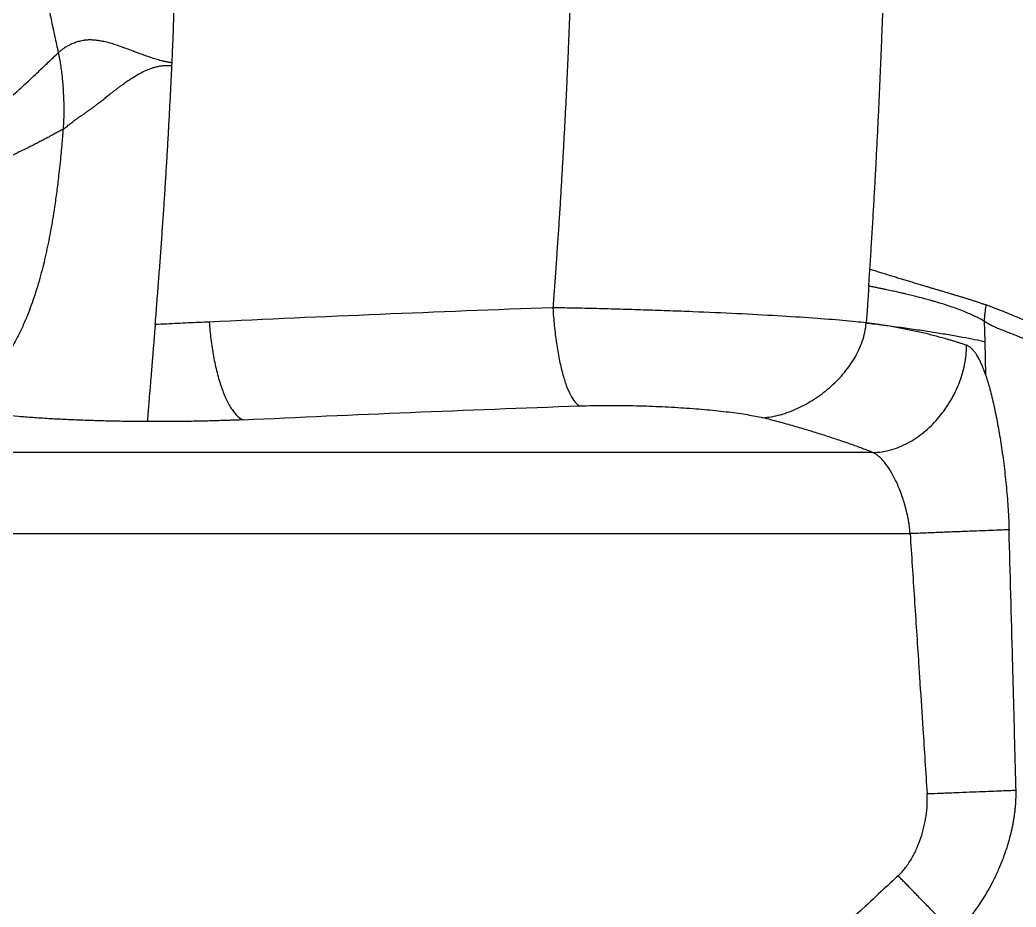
# Model space of a CAD drawing. Extents: x 525 to 613, y 487 to 635.
# Drawn here: x 583.06 to 601.28, y 525.22 to 541.45 of the extents above; entities that cross this region are included whole.
import ezdxf

# ---------------------------------------------------------------- set-up
doc = ezdxf.new("R2010")
doc.units = 0
doc.header["$MEASUREMENT"] = 0
doc.layers.add('1', color=4, linetype='Continuous')
doc.layers.add('STD TEST', color=3, linetype='Continuous')

# ---------------------------------------------------------------- blocks, each defined once
blk = doc.blocks.new('2023 VANGUARD')
at = {"layer": '1', "color": 3, "linetype": 'Continuous', "lineweight": 25}
for p, q in [((16.883, -52.083), (16.886, -52.031)), ((29.576, -56.786), (29.575, -56.785)), ((31.735, -56.755), (31.744, -57.129)), ((31.744, -57.129), (31.76, -57.736)), ((29.693, -59.154), (11.146, -59.154)), ((11.146, -60.639), (30.379, -60.639))]:
    blk.add_line(p, q, dxfattribs=at)
for points, knots in [([(24.041, -37.571), (24.044, -37.631), (24.051, -37.751), (24.06, -37.932), (24.07, -38.112), (24.079, -38.293), (24.088, -38.474), (24.096, -38.655), (24.105, -38.837), (24.113, -39.018), (24.121, -39.2), (24.129, -39.381), (24.137, -39.563), (24.144, -39.745), (24.151, -39.927), (24.158, -40.109), (24.165, -40.291), (24.172, -40.474), (24.178, -40.656), (24.184, -40.839), (24.19, -41.021), (24.195, -41.204), (24.201, -41.387), (24.206, -41.57), (24.211, -41.753), (24.216, -41.937), (24.22, -42.12), (24.232, -42.64), (24.248, -43.497), (24.26, -44.689), (24.262, -45.88), (24.255, -47.068), (24.238, -48.256), (24.211, -49.443), (24.175, -50.631), (24.139, -51.536), (24.112, -52.157), (24.096, -52.495), (24.08, -52.832), (24.062, -53.169), (24.044, -53.505), (24.025, -53.841), (24.006, -54.176), (23.986, -54.511), (23.965, -54.845), (23.943, -55.179), (23.92, -55.512), (23.897, -55.845), (23.873, -56.177), (23.856, -56.398), (23.848, -56.508)], [0, 0, 0, 0, 0.0095539, 0.0191126, 0.0286759, 0.038244, 0.0478168, 0.0573943, 0.0669765, 0.0765635, 0.0861552, 0.0957517, 0.105353, 0.1149591, 0.1245699, 0.1341856, 0.143806, 0.1534313, 0.1630614, 0.1726963, 0.1823361, 0.1919807, 0.2016301, 0.2112845, 0.2209437, 0.2306078, 0.2402767, 0.2499506, 0.3128887, 0.3757073, 0.4384087, 0.5009951, 0.5635237, 0.6261221, 0.6887925, 0.7515371, 0.7694122, 0.7872674, 0.8051029, 0.8229185, 0.8407144, 0.8584907, 0.8762474, 0.8939845, 0.9117021, 0.9294003, 0.9470792, 0.9647387, 0.9823789, 1, 1, 1, 1]), ([(14.137, -47.312), (14.137, -47.334), (14.138, -47.377), (14.139, -47.441), (14.141, -47.506), (14.143, -47.571), (14.145, -47.636), (14.148, -47.701), (14.152, -47.767), (14.157, -47.859), (14.164, -47.976), (14.175, -48.122), (14.189, -48.272), (14.207, -48.461), (14.233, -48.697), (14.269, -48.979), (14.312, -49.279), (14.36, -49.587), (14.41, -49.882), (14.459, -50.156), (14.508, -50.414), (14.559, -50.677), (14.615, -50.952), (14.675, -51.244), (14.739, -51.543), (14.784, -51.746), (14.806, -51.846)], [0, 0, 0, 0, 0.014005, 0.02806, 0.042164, 0.056318, 0.070523, 0.08478, 0.09909, 0.113453, 0.144783, 0.176154, 0.208827, 0.242913, 0.300094, 0.364167, 0.428595, 0.498252, 0.567664, 0.624507, 0.680249, 0.738731, 0.799955, 0.863914, 0.933259, 1, 1, 1, 1]), ([(16.898, -51.753), (16.9, -51.721), (16.902, -51.655), (16.906, -51.556), (16.91, -51.457), (16.914, -51.328), (16.918, -51.174), (16.922, -50.919), (16.923, -50.608), (16.917, -50.288), (16.907, -50.037), (16.897, -49.845), (16.884, -49.658), (16.87, -49.498), (16.857, -49.365), (16.846, -49.257), (16.833, -49.149), (16.819, -49.041), (16.804, -48.933), (16.788, -48.826), (16.776, -48.754), (16.77, -48.719)], [0, 0, 0, 0, 0.031607, 0.065613, 0.097396, 0.129147, 0.193147, 0.250002, 0.380199, 0.499998, 0.565312, 0.627757, 0.68998, 0.749999, 0.785786, 0.821549, 0.857285, 0.892994, 0.92868, 0.964346, 1, 1, 1, 1]), ([(29.643, -55.801), (29.647, -55.74), (29.655, -55.618), (29.667, -55.436), (29.678, -55.253), (29.69, -55.069), (29.701, -54.885), (29.712, -54.701), (29.722, -54.517), (29.733, -54.332), (29.743, -54.147), (29.753, -53.961), (29.763, -53.775), (29.772, -53.589), (29.782, -53.402), (29.791, -53.215), (29.8, -53.028), (29.809, -52.84), (29.818, -52.652), (29.826, -52.464), (29.834, -52.275), (29.842, -52.086), (29.85, -51.897), (29.858, -51.707), (29.865, -51.517), (29.872, -51.327), (29.879, -51.136), (29.886, -50.945), (29.892, -50.753), (29.898, -50.562), (29.902, -50.434), (29.904, -50.37)], [0, 0, 0, 0, 0.033689, 0.067435, 0.101238, 0.135097, 0.169012, 0.202985, 0.237014, 0.271099, 0.305242, 0.339441, 0.373696, 0.408009, 0.442377, 0.476803, 0.511285, 0.545824, 0.58042, 0.615073, 0.649782, 0.684548, 0.719371, 0.75425, 0.789187, 0.82418, 0.85923, 0.894337, 0.929501, 0.964722, 1, 1, 1, 1]), ([(15.372, -51.612), (15.367, -51.612), (15.357, -51.612), (15.341, -51.613), (15.326, -51.614), (15.31, -51.615), (15.295, -51.617), (15.27, -51.621), (15.235, -51.627), (15.179, -51.64), (15.11, -51.662), (15.036, -51.693), (14.967, -51.728), (14.918, -51.757), (14.885, -51.781), (14.864, -51.796), (14.844, -51.812), (14.824, -51.829), (14.812, -51.84), (14.806, -51.846)], [0, 0, 0, 0, 0.020035, 0.0403778, 0.0610371, 0.082021, 0.1033377, 0.1249951, 0.1855211, 0.2500095, 0.3693005, 0.5000136, 0.6211776, 0.7500143, 0.7966432, 0.8449219, 0.8948832, 0.9465627, 1, 1, 1, 1]), ([(16.886, -52.031), (16.88, -52.03), (16.869, -52.028), (16.852, -52.026), (16.835, -52.023), (16.817, -52.02), (16.8, -52.016), (16.782, -52.013), (16.764, -52.009), (16.745, -52.005), (16.726, -52.001), (16.707, -51.996), (16.679, -51.989), (16.639, -51.978), (16.59, -51.964), (16.54, -51.948), (16.475, -51.927), (16.393, -51.898), (16.313, -51.869), (16.249, -51.845), (16.201, -51.828), (16.154, -51.81), (16.089, -51.785), (16.01, -51.756), (15.915, -51.723), (15.825, -51.693), (15.731, -51.665), (15.64, -51.643), (15.568, -51.629), (15.518, -51.621), (15.487, -51.617), (15.457, -51.614), (15.428, -51.613), (15.4, -51.611), (15.381, -51.612), (15.372, -51.612)], [0, 0, 0, 0, 0.010647, 0.021425, 0.032338, 0.043388, 0.054578, 0.065912, 0.077393, 0.089022, 0.100804, 0.11274, 0.124834, 0.15532, 0.187416, 0.217584, 0.250009, 0.312478, 0.374959, 0.406306, 0.437483, 0.468157, 0.500004, 0.566946, 0.62502, 0.689803, 0.750011, 0.814998, 0.875104, 0.896909, 0.918299, 0.939287, 0.95989, 0.980122, 1, 1, 1, 1]), ([(13.358, -53.049), (13.364, -53.046), (13.377, -53.04), (13.397, -53.031), (13.417, -53.021), (13.437, -53.011), (13.456, -53.001), (13.476, -52.99), (13.497, -52.979), (13.517, -52.967), (13.561, -52.94), (13.63, -52.896), (13.728, -52.826), (13.835, -52.742), (13.953, -52.642), (14.088, -52.523), (14.216, -52.404), (14.337, -52.291), (14.437, -52.197), (14.533, -52.105), (14.625, -52.018), (14.715, -51.933), (14.775, -51.875), (14.806, -51.846)], [0, 0, 0, 0, 0.012977, 0.026069, 0.039279, 0.052605, 0.06605, 0.079614, 0.093297, 0.1071, 0.121024, 0.184499, 0.250004, 0.325896, 0.409204, 0.499991, 0.608595, 0.67684, 0.75, 0.815093, 0.875021, 0.938234, 1, 1, 1, 1]), ([(14.806, -51.846), (14.808, -51.855), (14.812, -51.875), (14.818, -51.904), (14.824, -51.934), (14.834, -51.987), (14.847, -52.069), (14.862, -52.174), (14.874, -52.278), (14.886, -52.399), (14.896, -52.543), (14.904, -52.723), (14.906, -52.874), (14.905, -52.998), (14.903, -53.072), (14.9, -53.138), (14.897, -53.191), (14.894, -53.226), (14.893, -53.243)], [0, 0, 0, 0, 0.020707, 0.042073, 0.064096, 0.086774, 0.15735, 0.240087, 0.313625, 0.381181, 0.498355, 0.622059, 0.766105, 0.820503, 0.887299, 0.924821, 0.962386, 1, 1, 1, 1]), ([(16.886, -52.031), (16.888, -51.981), (16.892, -51.889), (16.896, -51.796), (16.898, -51.753)], [0, 0, 0, 0, 0.533726, 1, 1, 1, 1]), ([(15.211, -53.007), (15.216, -53.004), (15.226, -52.998), (15.24, -52.988), (15.255, -52.978), (15.27, -52.968), (15.285, -52.958), (15.301, -52.947), (15.318, -52.935), (15.334, -52.923), (15.351, -52.911), (15.369, -52.898), (15.387, -52.885), (15.405, -52.872), (15.424, -52.858), (15.443, -52.844), (15.462, -52.829), (15.482, -52.814), (15.502, -52.798), (15.523, -52.782), (15.544, -52.766), (15.58, -52.738), (15.629, -52.699), (15.692, -52.649), (15.747, -52.606), (15.794, -52.569), (15.833, -52.538), (15.873, -52.508), (15.913, -52.478), (15.965, -52.439), (16.027, -52.394), (16.097, -52.346), (16.179, -52.292), (16.274, -52.234), (16.371, -52.184), (16.45, -52.15), (16.512, -52.127), (16.572, -52.108), (16.623, -52.096), (16.664, -52.088), (16.697, -52.083), (16.729, -52.08), (16.76, -52.078), (16.792, -52.077), (16.823, -52.077), (16.853, -52.079), (16.873, -52.082), (16.883, -52.083)], [0, 0, 0, 0, 0.010606, 0.021402, 0.03239, 0.043572, 0.054948, 0.066521, 0.078293, 0.090263, 0.102435, 0.114809, 0.127387, 0.140171, 0.153161, 0.16636, 0.179768, 0.193387, 0.207218, 0.221262, 0.23552, 0.249994, 0.292796, 0.334479, 0.375092, 0.399994, 0.424929, 0.449901, 0.474916, 0.499976, 0.54651, 0.588192, 0.624998, 0.691244, 0.750078, 0.783488, 0.815379, 0.845832, 0.874945, 0.891117, 0.907084, 0.922871, 0.938503, 0.954006, 0.969406, 0.984728, 1, 1, 1, 1]), ([(16.577, -56.815), (16.582, -56.756), (16.592, -56.639), (16.606, -56.463), (16.619, -56.288), (16.633, -56.115), (16.646, -55.943), (16.659, -55.773), (16.672, -55.603), (16.684, -55.435), (16.696, -55.268), (16.707, -55.103), (16.719, -54.939), (16.73, -54.776), (16.741, -54.614), (16.755, -54.395), (16.773, -54.116), (16.793, -53.779), (16.813, -53.44), (16.832, -53.102), (16.85, -52.762), (16.867, -52.423), (16.878, -52.196), (16.883, -52.083)], [0, 0, 0, 0, 0.0375668, 0.0748484, 0.1118447, 0.1485558, 0.1849816, 0.2211222, 0.2569777, 0.292548, 0.3278331, 0.3628332, 0.3975482, 0.4319782, 0.4661232, 0.4999832, 0.5712311, 0.6425393, 0.7139081, 0.7853381, 0.8568298, 0.9283836, 1, 1, 1, 1]), ([(14.893, -53.243), (14.895, -53.242), (14.898, -53.24), (14.904, -53.237), (14.91, -53.233), (14.917, -53.228), (14.924, -53.223), (14.931, -53.218), (14.939, -53.212), (14.947, -53.206), (14.963, -53.194), (14.989, -53.172), (15.026, -53.142), (15.068, -53.109), (15.107, -53.079), (15.143, -53.053), (15.169, -53.035), (15.191, -53.02), (15.205, -53.011), (15.211, -53.007)], [0, 0, 0, 0, 0.024706, 0.050168, 0.076391, 0.103382, 0.131144, 0.159681, 0.188998, 0.219099, 0.249986, 0.366082, 0.500009, 0.603436, 0.749954, 0.827849, 0.895422, 0.952778, 1, 1, 1, 1]), ([(14.893, -53.243), (14.891, -53.271), (14.886, -53.329), (14.879, -53.42), (14.87, -53.52), (14.862, -53.616), (14.843, -53.81), (14.817, -54.062), (14.778, -54.382), (14.74, -54.648), (14.701, -54.897), (14.662, -55.12), (14.621, -55.331), (14.578, -55.528), (14.533, -55.722), (14.464, -55.99), (14.385, -56.253), (14.295, -56.51), (14.22, -56.702), (14.135, -56.896), (14.045, -57.075), (13.96, -57.226), (13.874, -57.363), (13.781, -57.495), (13.682, -57.619), (13.581, -57.73), (13.435, -57.869), (13.235, -58.019), (13.007, -58.133), (12.817, -58.196), (12.666, -58.231), (12.537, -58.248), (12.443, -58.255), (12.396, -58.256), (12.371, -58.257), (12.358, -58.257), (12.351, -58.257), (12.348, -58.257)], [0, 0, 0, 0, 0.013614, 0.028447, 0.044506, 0.062605, 0.075647, 0.139822, 0.186901, 0.233484, 0.271242, 0.310292, 0.344523, 0.376572, 0.408926, 0.442058, 0.512194, 0.543559, 0.575357, 0.6132, 0.647147, 0.673455, 0.698373, 0.726245, 0.752095, 0.776344, 0.799463, 0.850632, 0.898039, 0.922947, 0.947916, 0.973436, 0.986637, 0.993348, 0.99673, 0.99842, 1, 1, 1, 1]), ([(14.893, -53.243), (14.865, -53.259), (14.813, -53.287), (14.741, -53.327), (14.682, -53.359), (14.635, -53.384), (14.601, -53.403), (14.555, -53.427), (14.492, -53.46), (14.411, -53.502), (14.332, -53.543), (14.262, -53.578), (14.183, -53.617), (14.075, -53.669), (13.959, -53.725), (13.855, -53.776), (13.784, -53.812), (13.719, -53.844), (13.663, -53.874), (13.59, -53.912), (13.502, -53.963), (13.399, -54.028), (13.3, -54.095), (13.203, -54.169), (13.105, -54.25), (13.02, -54.326), (12.939, -54.403), (12.865, -54.473), (12.789, -54.546), (12.718, -54.61), (12.652, -54.669), (12.58, -54.728), (12.518, -54.778), (12.474, -54.811), (12.447, -54.831), (12.433, -54.841), (12.424, -54.848)], [0, 0, 0, 0, 0.033221, 0.061485, 0.084794, 0.103148, 0.116551, 0.125002, 0.157697, 0.189427, 0.220194, 0.25, 0.271279, 0.312946, 0.375001, 0.40568, 0.43352, 0.45852, 0.480682, 0.500006, 0.543671, 0.585331, 0.624998, 0.664715, 0.70638, 0.750001, 0.77483, 0.812499, 0.847785, 0.874999, 0.904179, 0.934014, 0.966124, 0.98284, 0.988485, 1, 1, 1, 1]), ([(29.643, -55.801), (29.658, -55.806), (29.688, -55.815), (29.732, -55.829), (29.777, -55.843), (29.821, -55.857), (29.865, -55.871), (29.909, -55.884), (29.953, -55.898), (29.997, -55.912), (30.041, -55.925), (30.085, -55.939), (30.129, -55.952), (30.173, -55.965), (30.216, -55.979), (30.26, -55.992), (30.303, -56.005), (30.346, -56.018), (30.389, -56.031), (30.432, -56.044), (30.475, -56.057), (30.518, -56.07), (30.56, -56.083), (30.602, -56.095), (30.653, -56.11), (30.711, -56.128), (30.777, -56.148), (30.844, -56.167), (30.911, -56.187), (30.977, -56.207), (31.044, -56.227), (31.111, -56.247), (31.177, -56.267), (31.244, -56.287), (31.31, -56.307), (31.376, -56.327), (31.419, -56.341), (31.441, -56.347)], [0, 0, 0, 0, 0.020098, 0.040343, 0.060737, 0.081278, 0.101968, 0.122806, 0.143793, 0.164929, 0.186214, 0.207648, 0.229231, 0.250964, 0.272848, 0.294881, 0.317065, 0.3394, 0.361886, 0.384524, 0.407314, 0.430256, 0.453351, 0.476598, 0.5, 0.537275, 0.575343, 0.614204, 0.653861, 0.694315, 0.735568, 0.777623, 0.820482, 0.864147, 0.90862, 0.953904, 1, 1, 1, 1]), ([(29.614, -56.246), (29.613, -56.258), (29.612, -56.27), (29.611, -56.29), (29.61, -56.298), (29.61, -56.307)], [0.19850951, 0.19850951, 0.19850951, 0.19850951, 0.25, 0.25, 0.28881213, 0.28881213, 0.28881213, 0.28881213]), ([(29.623, -56.113), (29.623, -56.114), (29.623, -56.115), (29.623, -56.116), (29.622, -56.117), (29.622, -56.12), (29.622, -56.122), (29.622, -56.127), (29.622, -56.13), (29.621, -56.141), (29.62, -56.148), (29.619, -56.169), (29.618, -56.183), (29.616, -56.213), (29.615, -56.23), (29.614, -56.246)], [0, 0, 0, 0, 0.0039062, 0.0039062, 0.0078125, 0.0078125, 0.015625, 0.015625, 0.03125, 0.03125, 0.0625, 0.0625, 0.125, 0.125, 0.1985095, 0.1985095, 0.1985095, 0.1985095]), ([(31.735, -56.755), (31.729, -56.752), (31.712, -56.742), (31.68, -56.723), (31.631, -56.697), (31.561, -56.662), (31.471, -56.621), (31.322, -56.558), (31.113, -56.482), (30.909, -56.419), (30.757, -56.375), (30.65, -56.345), (30.496, -56.305), (30.363, -56.272), (30.27, -56.25), (30.234, -56.242), (30.195, -56.233), (30.153, -56.223), (30.107, -56.213), (30.059, -56.202), (30.006, -56.191), (29.951, -56.179), (29.892, -56.167), (29.83, -56.154), (29.764, -56.141), (29.695, -56.127), (29.647, -56.118), (29.623, -56.113)], [0, 0, 0, 0, 0.012087, 0.033567, 0.064821, 0.106338, 0.163661, 0.224738, 0.359931, 0.497893, 0.526808, 0.576252, 0.645902, 0.734855, 0.748433, 0.763264, 0.779328, 0.796599, 0.815051, 0.834651, 0.85536, 0.877136, 0.899927, 0.923678, 0.948323, 0.973791, 1, 1, 1, 1]), ([(29.61, -56.307), (29.606, -56.355), (29.603, -56.402), (29.596, -56.505), (29.592, -56.561), (29.586, -56.645), (29.584, -56.673), (29.581, -56.715), (29.58, -56.73), (29.578, -56.751), (29.578, -56.758), (29.577, -56.768), (29.577, -56.772), (29.576, -56.777), (29.576, -56.779), (29.576, -56.781), (29.576, -56.782), (29.576, -56.784), (29.576, -56.785), (29.576, -56.786), (29.576, -56.786), (29.576, -56.786), (29.576, -56.786)], [0.2888121, 0.2888121, 0.2888121, 0.2888121, 0.5, 0.5, 0.75, 0.75, 0.875, 0.875, 0.9375, 0.9375, 0.96875, 0.96875, 0.984375, 0.984375, 0.9921875, 0.9921875, 0.9960938, 0.9960938, 1, 1, 1, 1.0000426, 1.0000426, 1.0000426, 1.0000426]), ([(31.441, -56.347), (31.45, -56.35), (31.469, -56.356), (31.497, -56.365), (31.527, -56.375), (31.558, -56.385), (31.597, -56.397), (31.645, -56.414), (31.705, -56.435), (31.745, -56.449), (31.767, -56.457)], [0, 0, 0, 0, 0.080052, 0.163896, 0.251535, 0.342972, 0.438209, 0.605249, 0.7925, 1, 1, 1, 1]), ([(31.767, -56.457), (31.765, -56.468), (31.76, -56.499), (31.752, -56.545), (31.746, -56.592), (31.742, -56.628), (31.739, -56.658), (31.737, -56.683), (31.735, -56.708), (31.734, -56.732), (31.735, -56.748), (31.735, -56.755)], [0, 0, 0, 0, 0.108722, 0.316656, 0.463088, 0.588709, 0.675185, 0.760205, 0.843104, 0.923241, 1, 1, 1, 1]), ([(32.855, -56.864), (32.816, -56.854), (32.777, -56.844), (32.699, -56.821), (32.66, -56.807), (32.54, -56.764), (32.457, -56.731), (32.325, -56.677), (32.279, -56.658), (32.186, -56.62), (32.138, -56.6), (32.038, -56.56), (31.986, -56.54), (31.879, -56.499), (31.824, -56.478), (31.767, -56.457)], [0, 0, 0, 0, 0.125, 0.125, 0.25, 0.25, 0.5, 0.5, 0.625, 0.625, 0.75, 0.75, 0.875, 0.875, 1, 1, 1, 1]), ([(23.848, -56.508), (23.854, -56.62), (23.863, -56.73), (23.885, -56.946), (23.898, -57.052), (23.927, -57.255), (23.961, -57.451), (24.022, -57.712), (24.092, -57.935), (24.169, -58.112), (24.251, -58.239), (24.307, -58.288), (24.334, -58.303)], [0, 0, 0, 0, 0.125, 0.125, 0.25, 0.25, 0.375, 0.5, 0.625, 0.75, 0.875, 1, 1, 1, 1]), ([(29.574, -56.785), (29.514, -56.778), (29.383, -56.764), (29.078, -56.735), (28.62, -56.699), (27.963, -56.657), (27.22, -56.617), (26.546, -56.587), (25.987, -56.566), (25.56, -56.551), (25.129, -56.538), (24.698, -56.526), (24.269, -56.516), (23.988, -56.511), (23.848, -56.508)], [0.0005736, 0.0005736, 0.0005736, 0.0005736, 0.0625, 0.125, 0.25, 0.375, 0.5, 0.625, 0.6875, 0.75, 0.8125, 0.875, 0.9375, 1, 1, 1, 1]), ([(16.577, -56.815), (16.576, -56.826), (16.574, -56.851), (16.571, -56.891), (16.567, -56.938), (16.563, -56.992), (16.558, -57.051), (16.552, -57.121), (16.546, -57.197), (16.54, -57.274), (16.534, -57.345), (16.528, -57.415), (16.523, -57.485), (16.517, -57.554), (16.511, -57.626), (16.506, -57.685), (16.501, -57.755), (16.493, -57.844), (16.48, -58.002), (16.469, -58.136), (16.461, -58.24), (16.456, -58.294), (16.453, -58.341), (16.449, -58.385), (16.446, -58.42), (16.443, -58.456), (16.441, -58.488), (16.439, -58.512), (16.437, -58.53), (16.436, -58.543), (16.435, -58.555), (16.434, -58.566), (16.433, -58.576), (16.433, -58.584), (16.432, -58.588), (16.432, -58.59)], [0, 0, 0, 0, 0.013704, 0.030187, 0.049415, 0.071389, 0.096139, 0.123653, 0.159163, 0.192253, 0.22299, 0.25145, 0.283365, 0.316279, 0.34596, 0.381358, 0.399241, 0.446411, 0.511156, 0.638709, 0.666592, 0.701243, 0.742296, 0.762747, 0.795412, 0.82475, 0.85335, 0.882747, 0.898898, 0.915258, 0.931817, 0.948571, 0.965519, 0.982661, 1, 1, 1, 1]), ([(17.564, -56.769), (17.501, -56.772), (17.374, -56.778), (17.181, -56.787), (16.984, -56.796), (16.782, -56.806), (16.646, -56.812), (16.577, -56.815)], [0, 0, 0, 0, 0.19052, 0.38578, 0.585781, 0.790521, 1, 1, 1, 1]), ([(17.564, -56.769), (17.572, -56.872), (17.582, -56.977), (17.608, -57.188), (17.624, -57.293), (17.662, -57.498), (17.684, -57.599), (17.733, -57.79), (17.76, -57.88), (17.818, -58.047), (17.849, -58.124), (17.914, -58.26), (17.947, -58.319), (18.016, -58.418), (18.05, -58.459), (18.119, -58.522), (18.153, -58.544), (18.186, -58.557)], [0, 0, 0, 0, 0.125, 0.125, 0.25, 0.25, 0.375, 0.375, 0.5, 0.5, 0.625, 0.625, 0.75, 0.75, 0.875, 0.875, 1, 1, 1, 1]), ([(27.684, -58.519), (27.737, -58.516), (27.845, -58.503), (28.007, -58.466), (28.168, -58.414), (28.326, -58.348), (28.479, -58.271), (28.677, -58.151), (28.909, -57.977), (29.116, -57.771), (29.261, -57.588), (29.358, -57.443), (29.441, -57.289), (29.508, -57.127), (29.555, -56.959), (29.572, -56.843), (29.576, -56.786)], [0, 0, 0, 0, 0.0625, 0.125, 0.1875, 0.25, 0.3125, 0.375, 0.5, 0.625, 0.6875, 0.75, 0.8125, 0.875, 0.9375, 0.9999897, 0.9999897, 0.9999897, 0.9999897]), ([(31.41, -57.195), (31.4, -57.192), (31.38, -57.185), (31.351, -57.175), (31.321, -57.165), (31.291, -57.155), (31.261, -57.146), (31.231, -57.136), (31.2, -57.127), (31.17, -57.118), (31.139, -57.108), (31.109, -57.099), (31.078, -57.09), (31.048, -57.082), (30.957, -57.056), (30.804, -57.015), (30.578, -56.96), (30.346, -56.91), (30.141, -56.871), (29.975, -56.842), (29.867, -56.825), (29.779, -56.812), (29.711, -56.803), (29.644, -56.794), (29.599, -56.788), (29.576, -56.786)], [0, 0, 0, 0, 0.019906, 0.039727, 0.059455, 0.079082, 0.098601, 0.118003, 0.137282, 0.15643, 0.175443, 0.194312, 0.213032, 0.231597, 0.250003, 0.378013, 0.500004, 0.6294, 0.750001, 0.81386, 0.875006, 0.906913, 0.938401, 0.96944, 1, 1, 1, 1]), ([(29.576, -56.786), (29.577, -56.786), (29.578, -56.786), (29.579, -56.786), (29.58, -56.786), (29.582, -56.786), (29.584, -56.787), (29.589, -56.787), (29.592, -56.787), (29.602, -56.789), (29.609, -56.789), (29.628, -56.792), (29.641, -56.793), (29.681, -56.798), (29.707, -56.801), (29.786, -56.811), (29.838, -56.818), (29.996, -56.838), (30.101, -56.852), (30.309, -56.88), (30.515, -56.909), (30.712, -56.939), (30.903, -56.969), (31.088, -57), (31.257, -57.029), (31.416, -57.059), (31.564, -57.088), (31.689, -57.115), (31.744, -57.129)], [0, 0, 0, 0, 0.0009377, 0.0009377, 0.0019143, 0.0019143, 0.0038674, 0.0038674, 0.0077736, 0.0077736, 0.0155861, 0.0155861, 0.0312111, 0.0312111, 0.0624611, 0.0624611, 0.1249611, 0.1249611, 0.2499611, 0.2499611, 0.3749611, 0.4999611, 0.4999611, 0.6249611, 0.7499611, 0.7499611, 0.8749611, 0.9999611, 0.9999611, 0.9999611, 0.9999611]), ([(31.735, -56.755), (31.735, -56.756), (31.737, -56.756), (31.74, -56.758), (31.744, -56.761), (31.754, -56.767), (31.773, -56.778), (31.8, -56.793), (31.832, -56.811), (31.866, -56.829), (31.897, -56.845), (31.939, -56.864), (31.984, -56.884), (32.035, -56.904), (32.08, -56.921), (32.124, -56.938), (32.182, -56.96), (32.253, -56.988), (32.328, -57.018), (32.398, -57.046), (32.47, -57.075), (32.535, -57.101), (32.604, -57.129), (32.671, -57.156), (32.75, -57.188), (32.801, -57.208), (32.827, -57.218)], [0, 0, 0, 0, 0.001573, 0.003125, 0.00625, 0.0125, 0.025, 0.050001, 0.075002, 0.100003, 0.128575, 0.150003, 0.200001, 0.2375, 0.274998, 0.312497, 0.349997, 0.424999, 0.499999, 0.555469, 0.624997, 0.70751, 0.749996, 0.833335, 0.916669, 1, 1, 1, 1]), ([(29.693, -59.154), (29.752, -59.154), (29.871, -59.145), (30.046, -59.106), (30.214, -59.045), (30.374, -58.965), (30.524, -58.869), (30.711, -58.722), (30.919, -58.508), (31.125, -58.216), (31.283, -57.895), (31.369, -57.609), (31.405, -57.373), (31.41, -57.254), (31.41, -57.195), (31.41, -57.195), (31.41, -57.195), (31.41, -57.195)], [0, 0, 0, 0, 0.0625, 0.125, 0.1875, 0.25, 0.3125, 0.375, 0.5, 0.625, 0.75, 0.875, 0.9375, 1, 1, 1, 1.000001, 1.000001, 1.000001, 1.000001]), ([(31.76, -57.736), (31.758, -57.732), (31.755, -57.723), (31.751, -57.71), (31.746, -57.696), (31.741, -57.681), (31.735, -57.665), (31.729, -57.649), (31.721, -57.626), (31.71, -57.599), (31.697, -57.567), (31.675, -57.516), (31.643, -57.449), (31.609, -57.39), (31.584, -57.352), (31.569, -57.329), (31.553, -57.309), (31.538, -57.29), (31.522, -57.273), (31.506, -57.257), (31.49, -57.243), (31.474, -57.23), (31.458, -57.219), (31.442, -57.209), (31.426, -57.201), (31.415, -57.197), (31.41, -57.195)], [0, 0, 0, 0, 0.014385, 0.029916, 0.046599, 0.064443, 0.083455, 0.103642, 0.125013, 0.166982, 0.208646, 0.250018, 0.376357, 0.499989, 0.543394, 0.586425, 0.629098, 0.671429, 0.713438, 0.75514, 0.796556, 0.837704, 0.878602, 0.919271, 0.95973, 1, 1, 1, 1]), ([(31.76, -57.736), (31.762, -57.743), (31.767, -57.758), (31.774, -57.781), (31.781, -57.803), (31.788, -57.827), (31.796, -57.85), (31.803, -57.874), (31.81, -57.899), (31.817, -57.924), (31.824, -57.949), (31.831, -57.974), (31.848, -58.038), (31.875, -58.144), (31.911, -58.297), (31.945, -58.458), (31.978, -58.626), (32.009, -58.799), (32.038, -58.979), (32.065, -59.164), (32.091, -59.355), (32.114, -59.549), (32.135, -59.748), (32.153, -59.95), (32.165, -60.106), (32.172, -60.214), (32.175, -60.274), (32.178, -60.333), (32.181, -60.392), (32.183, -60.451), (32.186, -60.51), (32.187, -60.548), (32.187, -60.568)], [0, 0, 0, 0, 0.0112128, 0.0224506, 0.0337151, 0.0450077, 0.0563299, 0.0676833, 0.0790693, 0.0904896, 0.1019455, 0.1134388, 0.1249707, 0.187051, 0.249996, 0.3125047, 0.3750284, 0.4375478, 0.5000357, 0.5628597, 0.6250488, 0.6878994, 0.7500182, 0.8131428, 0.8750084, 0.8931958, 0.9112576, 0.9292025, 0.9470398, 0.9647788, 0.982429, 1, 1, 1, 1]), ([(16.432, -58.59), (16.418, -58.59), (16.389, -58.59), (16.346, -58.59), (16.302, -58.59), (16.259, -58.589), (16.215, -58.589), (16.171, -58.588), (16.092, -58.587), (15.974, -58.586), (15.823, -58.583), (15.669, -58.579), (15.518, -58.575), (15.365, -58.57), (15.215, -58.565), (15.066, -58.559), (14.87, -58.55), (14.625, -58.537), (14.344, -58.518), (13.982, -58.491), (13.647, -58.46), (13.329, -58.423), (13.138, -58.398), (12.991, -58.377), (12.885, -58.361), (12.788, -58.345), (12.703, -58.33), (12.634, -58.317), (12.578, -58.307), (12.526, -58.296), (12.477, -58.286), (12.431, -58.276), (12.388, -58.266), (12.361, -58.26), (12.348, -58.257)], [0, 0, 0, 0, 0.008737, 0.017502, 0.026294, 0.035113, 0.043959, 0.052831, 0.061729, 0.092331, 0.124404, 0.154242, 0.186788, 0.218016, 0.249392, 0.280812, 0.312132, 0.374592, 0.439903, 0.499719, 0.624639, 0.683864, 0.749541, 0.783218, 0.81218, 0.845137, 0.87492, 0.894851, 0.91409, 0.93264, 0.950502, 0.967679, 0.984176, 1, 1, 1, 1]), ([(24.334, -58.303), (24.414, -58.3), (24.575, -58.296), (24.82, -58.293), (25.066, -58.294), (25.31, -58.298), (25.552, -58.304), (25.867, -58.317), (26.248, -58.338), (26.677, -58.372), (27.07, -58.413), (27.358, -58.454), (27.557, -58.49), (27.644, -58.509), (27.684, -58.519)], [0, 0, 0, 0, 0.0625, 0.125, 0.1875, 0.25, 0.3125, 0.375, 0.5, 0.625, 0.75, 0.875, 0.9375, 1, 1, 1, 1]), ([(18.186, -58.557), (18.174, -58.558), (18.152, -58.559), (18.117, -58.56), (18.083, -58.562), (18.048, -58.563), (18.012, -58.565), (17.977, -58.566), (17.941, -58.567), (17.904, -58.569), (17.837, -58.571), (17.739, -58.574), (17.606, -58.578), (17.468, -58.581), (17.336, -58.584), (17.211, -58.586), (17.096, -58.587), (16.983, -58.589), (16.872, -58.59), (16.761, -58.59), (16.662, -58.591), (16.577, -58.591), (16.504, -58.591), (16.456, -58.59), (16.432, -58.59)], [0, 0, 0, 0, 0.020166, 0.040456, 0.060872, 0.081417, 0.102092, 0.122901, 0.143846, 0.164928, 0.18615, 0.26001, 0.335941, 0.414695, 0.495009, 0.561388, 0.627083, 0.68987, 0.753015, 0.815592, 0.877255, 0.919153, 0.960067, 1, 1, 1, 1]), ([(30.379, -60.639), (30.378, -60.632), (30.377, -60.617), (30.375, -60.595), (30.373, -60.572), (30.371, -60.549), (30.368, -60.526), (30.365, -60.503), (30.362, -60.48), (30.359, -60.456), (30.355, -60.432), (30.351, -60.409), (30.347, -60.385), (30.336, -60.325), (30.314, -60.227), (30.28, -60.098), (30.24, -59.972), (30.198, -59.856), (30.151, -59.744), (30.087, -59.606), (30.018, -59.484), (29.949, -59.382), (29.903, -59.325), (29.868, -59.285), (29.841, -59.258), (29.817, -59.235), (29.793, -59.215), (29.773, -59.199), (29.755, -59.187), (29.738, -59.176), (29.722, -59.167), (29.707, -59.16), (29.698, -59.156), (29.693, -59.154)], [0, 0, 0, 0, 0.009829, 0.019761, 0.029798, 0.039942, 0.050193, 0.060552, 0.071021, 0.0816, 0.092291, 0.103094, 0.11401, 0.12504, 0.185491, 0.250033, 0.310442, 0.37503, 0.435201, 0.500028, 0.624924, 0.687427, 0.749932, 0.785433, 0.812448, 0.84533, 0.874964, 0.898185, 0.920452, 0.941766, 0.962128, 0.981539, 1, 1, 1, 1]), ([(32.187, -60.568), (32.164, -60.569), (32.134, -60.57), (32.056, -60.573), (32.008, -60.575), (31.897, -60.579), (31.833, -60.582), (31.691, -60.587), (31.612, -60.591), (31.443, -60.597), (31.353, -60.601), (31.166, -60.608), (31.069, -60.612), (30.871, -60.62), (30.771, -60.624), (30.573, -60.632), (30.475, -60.635), (30.379, -60.639)], [0, 0, 0, 0, 0.125, 0.125, 0.25, 0.25, 0.375, 0.375, 0.5, 0.5, 0.625, 0.625, 0.75, 0.75, 0.875, 0.875, 1, 1, 1, 1]), ([(30.379, -60.639), (30.392, -60.837), (30.418, -61.233), (30.457, -61.828), (30.496, -62.422), (30.53, -62.938), (30.569, -63.533), (30.62, -64.325), (30.664, -64.997), (30.689, -65.393)], [0, 0, 0, 0, 0.125005, 0.250008, 0.375009, 0.500008, 0.575987, 0.750004, 1, 1, 1, 1]), ([(32.315, -65.329), (32.305, -64.933), (32.295, -64.536), (32.274, -63.743), (32.263, -63.346), (32.231, -62.156), (32.21, -61.362), (32.187, -60.568)], [0, 0, 0, 0, 0.25, 0.25, 0.5, 0.5, 1, 1, 1, 1]), ([(30.689, -65.393), (30.774, -65.39), (30.86, -65.386), (31.035, -65.38), (31.123, -65.376), (31.296, -65.369), (31.382, -65.366), (31.547, -65.359), (31.627, -65.356), (31.777, -65.35), (31.848, -65.348), (31.977, -65.343), (32.036, -65.34), (32.139, -65.336), (32.184, -65.334), (32.26, -65.331), (32.291, -65.33), (32.315, -65.329)], [0, 0, 0, 0, 0.125, 0.125, 0.25, 0.25, 0.375, 0.375, 0.5, 0.5, 0.625, 0.625, 0.75, 0.75, 0.875, 0.875, 1, 1, 1, 1]), ([(31.185, -67.967), (31.192, -67.96), (31.208, -67.946), (31.23, -67.924), (31.253, -67.902), (31.276, -67.879), (31.298, -67.856), (31.321, -67.832), (31.344, -67.807), (31.367, -67.781), (31.39, -67.755), (31.414, -67.728), (31.437, -67.701), (31.46, -67.673), (31.483, -67.644), (31.506, -67.614), (31.53, -67.584), (31.553, -67.553), (31.576, -67.522), (31.599, -67.489), (31.622, -67.456), (31.669, -67.387), (31.741, -67.277), (31.833, -67.118), (31.924, -66.943), (32.007, -66.763), (32.088, -66.563), (32.153, -66.374), (32.205, -66.192), (32.237, -66.063), (32.258, -65.961), (32.271, -65.888), (32.283, -65.817), (32.293, -65.748), (32.301, -65.682), (32.307, -65.617), (32.311, -65.555), (32.314, -65.495), (32.316, -65.438), (32.317, -65.383), (32.316, -65.347), (32.315, -65.329)], [0, 0, 0, 0, 0.010417, 0.021014, 0.03179, 0.042743, 0.053873, 0.065177, 0.076658, 0.088315, 0.10015, 0.112164, 0.124359, 0.136735, 0.149295, 0.162037, 0.174965, 0.188078, 0.201376, 0.214862, 0.228535, 0.242396, 0.300107, 0.362424, 0.429321, 0.500777, 0.565019, 0.649078, 0.703836, 0.758615, 0.784609, 0.809784, 0.834144, 0.857692, 0.880431, 0.902363, 0.923493, 0.943822, 0.96335, 0.982077, 1, 1, 1, 1]), ([(31.665, -68.597), (31.687, -68.572), (31.731, -68.523), (31.797, -68.449), (31.862, -68.376), (31.927, -68.304), (31.992, -68.232), (32.056, -68.161), (32.12, -68.09), (32.182, -68.02), (32.245, -67.95), (32.306, -67.881), (32.469, -67.695), (32.729, -67.393), (33.052, -66.987), (33.353, -66.566), (33.544, -66.252), (33.661, -66.022), (33.715, -65.906), (33.777, -65.756), (33.824, -65.619), (33.854, -65.509), (33.869, -65.442), (33.881, -65.382), (33.89, -65.328), (33.896, -65.281), (33.899, -65.252), (33.901, -65.238)], [0, 0, 0, 0, 0.02433, 0.048489, 0.072466, 0.096258, 0.119863, 0.143281, 0.166509, 0.189548, 0.2124, 0.235065, 0.257545, 0.39383, 0.527083, 0.637674, 0.772813, 0.795858, 0.827169, 0.866777, 0.914826, 0.933338, 0.950134, 0.965211, 0.978558, 0.990161, 1, 1, 1, 1]), ([(30.159, -66.895), (30.184, -66.872), (30.232, -66.823), (30.319, -66.718), (30.413, -66.575), (30.505, -66.392), (30.579, -66.2), (30.635, -66.003), (30.674, -65.802), (30.691, -65.632), (30.694, -65.495), (30.692, -65.427), (30.689, -65.393)], [0, 0, 0, 0, 0.0624991, 0.1249991, 0.2499991, 0.3749991, 0.4999991, 0.6249991, 0.7499991, 0.8749991, 0.9374991, 0.9999991, 0.9999991, 0.9999991, 0.9999991]), ([(30.159, -66.895), (30.072, -66.975), (29.854, -67.178), (29.419, -67.582), (28.633, -68.311), (27.76, -69.119), (26.885, -69.924), (26.355, -70.408), (25.915, -70.809), (25.566, -71.125), (25.217, -71.441), (24.996, -71.64), (24.904, -71.724)], [0, 0, 0, 0, 0.049598, 0.125, 0.250001, 0.500001, 0.625, 0.75, 0.801836, 0.875, 0.947694, 1, 1, 1, 1]), ([(31.185, -67.967), (31.184, -67.966), (31.183, -67.964), (31.18, -67.961), (31.177, -67.957), (31.174, -67.953), (31.17, -67.949), (31.167, -67.944), (31.162, -67.94), (31.158, -67.935), (31.153, -67.929), (31.148, -67.923), (31.143, -67.917), (31.137, -67.911), (31.131, -67.904), (31.125, -67.897), (31.118, -67.89), (31.111, -67.883), (31.104, -67.875), (31.097, -67.866), (31.089, -67.858), (31.081, -67.849), (31.061, -67.828), (31.027, -67.792), (30.974, -67.736), (30.912, -67.671), (30.844, -67.599), (30.771, -67.523), (30.693, -67.442), (30.611, -67.357), (30.545, -67.289), (30.496, -67.239), (30.468, -67.21), (30.438, -67.179), (30.409, -67.149), (30.378, -67.118), (30.348, -67.087), (30.317, -67.055), (30.286, -67.024), (30.254, -66.992), (30.223, -66.96), (30.191, -66.927), (30.169, -66.906), (30.159, -66.895)], [0, 0, 0, 0, 0.01146, 0.022973, 0.034539, 0.046155, 0.057821, 0.069535, 0.081296, 0.093102, 0.104952, 0.116845, 0.128779, 0.140752, 0.152763, 0.164811, 0.176893, 0.189008, 0.201154, 0.213329, 0.225533, 0.237762, 0.250015, 0.309749, 0.371456, 0.434946, 0.499988, 0.561997, 0.624502, 0.687245, 0.749965, 0.770104, 0.790414, 0.810882, 0.831495, 0.85224, 0.873104, 0.894073, 0.915134, 0.936271, 0.95747, 0.978718, 1, 1, 1, 1])]:
    blk.add_open_spline(points, degree=3, knots=knots, dxfattribs=at)
for points in [[(29.623, -56.113), (29.63, -56.009), (29.637, -55.905), (29.643, -55.801)], [(23.848, -56.508), (21.731, -56.584), (19.634, -56.672), (17.564, -56.769)], [(29.575, -56.785), (29.575, -56.785), (29.575, -56.785), (29.574, -56.785)], [(18.186, -58.557), (20.212, -58.462), (22.264, -58.377), (24.334, -58.303)], [(29.693, -59.154), (29.625, -59.126), (29.484, -59.072), (29.259, -58.991), (29.024, -58.911), (28.778, -58.831), (28.523, -58.752), (28.258, -58.673), (27.98, -58.596), (27.785, -58.545), (27.684, -58.519)]]:
    blk.add_open_spline(points, degree=3, dxfattribs=at)
blk = doc.blocks.new('2026 Vanguard')
at = {"layer": 'STD TEST', "color": 1}
blk.add_blockref('2023 VANGUARD', (44.161, 88.209), dxfattribs=at)

msp = doc.modelspace()

# ---------------------------------------------------------------- block references
at = {"layer": '1'}
msp.add_blockref('2026 Vanguard', (524.798, 504.482), dxfattribs=at)

doc.saveas('drawing.dxf')
